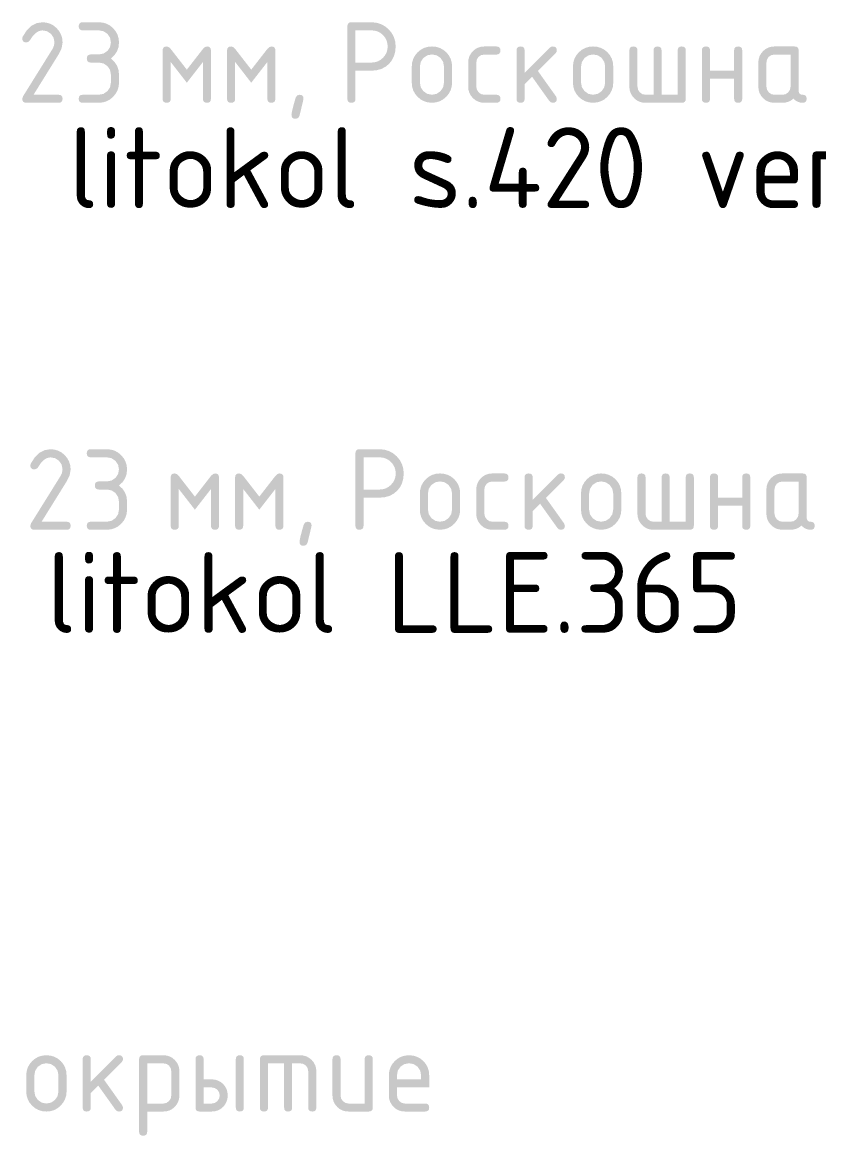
# Model space of a CAD drawing. Header units: millimetres. Extents: x 0 to 1189, y 0 to 841.
# Drawn here: x 1060.26 to 1090.2, y 675.28 to 717.15 of the extents above; entities that cross this region are included whole.
import ezdxf

# ---------------------------------------------------------------- set-up
doc = ezdxf.new("R2010")
doc.units = ezdxf.units.MM

msp = doc.modelspace()

# ---------------------------------------------------------------- hatches: boundary and pattern name
h = msp.add_hatch(color=7)
h.dxf.hatch_style = 2
h.paths.add_polyline_path([(1061.01327, 717.154858), (1061.163847, 717.141344), (1061.303829, 717.100494), (1061.431927, 717.031842), (1061.546846, 716.934923), (1061.644222, 716.818074), (1061.714416, 716.689701), (1061.756911, 716.549442), (1061.771191, 716.396937), (1061.73612, 716.180585), (1061.631182, 715.960925), (1060.678682, 714.428547), (1061.618504, 714.428547), (1061.685382, 714.419038), (1061.733088, 714.390513), (1061.761674, 714.342971), (1061.771191, 714.276411), (1061.761674, 714.210223), (1061.733088, 714.164032), (1061.685382, 714.136963), (1061.618504, 714.128135), (1060.408036, 714.128135), (1060.341158, 714.136963), (1060.293452, 714.164032), (1060.264866, 714.210223), (1060.255349, 714.276411), (1060.280705, 714.365157), (1061.390301, 716.147236), (1061.447352, 716.270639), (1061.466369, 716.396937), (1061.434054, 716.572361), (1061.33518, 716.718846), (1061.188281, 716.817721), (1061.01327, 716.850036), (1060.88618, 716.826256), (1060.765085, 716.754882), (1060.649571, 716.635863), (1060.539225, 716.469146), (1060.484586, 716.415678), (1060.408036, 716.396937), (1060.341158, 716.406531), (1060.293452, 716.435246), (1060.264866, 716.482978), (1060.255349, 716.549623), (1060.268027, 716.608603), (1060.421446, 716.847667), (1060.596207, 717.018363), (1060.793189, 717.120743)])
h = msp.add_hatch(color=7)
h.dxf.hatch_style = 2
h.paths.add_polyline_path([(1063.13509, 715.639567), (1062.830268, 715.639567), (1062.76594, 715.649075), (1062.719543, 715.677601), (1062.69144, 715.725143), (1062.681991, 715.791702), (1062.69144, 715.85858), (1062.719543, 715.906286), (1062.76594, 715.934872), (1062.830268, 715.944389), (1063.13509, 715.944389), (1063.310101, 715.978151), (1063.457, 716.075578), (1063.555874, 716.221995), (1063.588189, 716.396937), (1063.555874, 716.572361), (1063.457, 716.718846), (1063.310101, 716.817721), (1063.13509, 716.850036), (1062.529856, 716.850036), (1062.462978, 716.859553), (1062.415272, 716.888138), (1062.386687, 716.935844), (1062.377169, 717.002722), (1062.386687, 717.069281), (1062.415272, 717.116824), (1062.462978, 717.145349), (1062.529856, 717.154858), (1063.13509, 717.154858), (1063.285667, 717.141344), (1063.42565, 717.100494), (1063.553747, 717.031842), (1063.668667, 716.934923), (1063.766042, 716.817531), (1063.836236, 716.688254), (1063.878732, 716.547815), (1063.893011, 716.396937), (1063.873908, 716.218498), (1063.816668, 716.057939), (1063.721394, 715.915571), (1063.588189, 715.791702), (1063.721394, 715.668066), (1063.816668, 715.525672), (1063.873908, 715.364984), (1063.893011, 715.186468), (1063.893011, 714.881646), (1063.878732, 714.731689), (1063.836236, 714.59274), (1063.766042, 714.46485), (1063.668667, 714.348069), (1063.551887, 714.251383), (1063.423996, 714.182705), (1063.285047, 714.141725), (1063.13509, 714.128135), (1062.529856, 714.128135), (1062.462978, 714.136963), (1062.415272, 714.164032), (1062.386687, 714.210223), (1062.377169, 714.276411), (1062.386687, 714.342971), (1062.415272, 714.390513), (1062.462978, 714.419038), (1062.529856, 714.428547), (1063.13509, 714.428547), (1063.310101, 714.463067), (1063.457, 714.564146), (1063.555874, 714.709184), (1063.588189, 714.886056), (1063.588189, 715.186468), (1063.555874, 715.361479), (1063.457, 715.508378), (1063.310101, 715.607252)])
h = msp.add_hatch(color=7)
h.paths.add_polyline_path([(1072.631993, 717.154858), (1073.389362, 717.154858), (1073.570497, 717.138209), (1073.738351, 717.08823), (1073.892665, 717.004867), (1074.033182, 716.888069), (1074.14743, 716.750042), (1074.229483, 716.596614), (1074.278981, 716.428098), (1074.29556, 716.244801), (1074.279722, 716.053555), (1074.232515, 715.880241), (1074.154406, 715.725221), (1074.04586, 715.588855), (1073.909408, 715.477527), (1073.754198, 715.398135), (1073.580694, 715.350575), (1073.389362, 715.334745), (1072.784128, 715.334745), (1072.784128, 714.276411), (1072.77462, 714.210223), (1072.746094, 714.164032), (1072.698552, 714.136963), (1072.631993, 714.128135), (1072.565115, 714.136963), (1072.517409, 714.164032), (1072.488823, 714.210223), (1072.479306, 714.276411), (1072.479306, 717.002722), (1072.488823, 717.069281), (1072.517409, 717.116824), (1072.565115, 717.145349)])
h.paths.add_polyline_path([(1072.784128, 716.850036), (1072.784128, 715.639567), (1073.389362, 715.639567), (1073.511775, 715.650634), (1073.624111, 715.683871), (1073.726009, 715.739328), (1073.817106, 715.817058), (1073.894922, 715.908465), (1073.950569, 716.010466), (1073.983995, 716.122698), (1073.995148, 716.244801), (1073.983995, 716.366964), (1073.950569, 716.479619), (1073.894922, 716.582765), (1073.817106, 716.676403), (1073.726009, 716.751902), (1073.624111, 716.806214), (1073.511775, 716.839029), (1073.389362, 716.850036)])
h = msp.add_hatch(color=7)
h.dxf.hatch_style = 2
h.paths.add_polyline_path([(1066.443012, 714.881646), (1065.837778, 715.660513), (1065.837778, 714.276411), (1065.828269, 714.210223), (1065.799744, 714.164032), (1065.752201, 714.136963), (1065.685642, 714.128135), (1065.618764, 714.136963), (1065.571058, 714.164032), (1065.542473, 714.210223), (1065.532955, 714.276411), (1065.532955, 716.096524), (1065.542473, 716.160853), (1065.571058, 716.20725), (1065.618764, 716.235353), (1065.685642, 716.244801), (1065.76171, 716.221995), (1065.837778, 716.151646), (1066.443012, 715.372779), (1067.048798, 716.151646), (1067.124865, 716.221995), (1067.200933, 716.244801), (1067.265261, 716.235353), (1067.311658, 716.20725), (1067.339762, 716.160853), (1067.34921, 716.096524), (1067.34921, 714.276411), (1067.339762, 714.210223), (1067.311658, 714.164032), (1067.265261, 714.136963), (1067.200933, 714.128135), (1067.134374, 714.136963), (1067.086831, 714.164032), (1067.058306, 714.210223), (1067.048798, 714.276411), (1067.048798, 715.660513)])
h = msp.add_hatch(color=7)
h.dxf.hatch_style = 2
h.paths.add_polyline_path([(1068.86554, 714.881646), (1068.260306, 715.660513), (1068.260306, 714.276411), (1068.250797, 714.210223), (1068.222272, 714.164032), (1068.174729, 714.136963), (1068.10817, 714.128135), (1068.041292, 714.136963), (1067.993586, 714.164032), (1067.965001, 714.210223), (1067.955483, 714.276411), (1067.955483, 716.096524), (1067.965001, 716.160853), (1067.993586, 716.20725), (1068.041292, 716.235353), (1068.10817, 716.244801), (1068.184238, 716.221995), (1068.260306, 716.151646), (1068.86554, 715.372779), (1069.471325, 716.151646), (1069.547393, 716.221995), (1069.623461, 716.244801), (1069.687789, 716.235353), (1069.734186, 716.20725), (1069.76229, 716.160853), (1069.771738, 716.096524), (1069.771738, 714.276411), (1069.76229, 714.210223), (1069.734186, 714.164032), (1069.687789, 714.136963), (1069.623461, 714.128135), (1069.556902, 714.136963), (1069.509359, 714.164032), (1069.480834, 714.210223), (1069.471325, 714.276411), (1069.471325, 715.660513)])
h = msp.add_hatch(color=7)
h.paths.add_polyline_path([(1074.901834, 714.881646), (1074.901834, 715.48688), (1074.915434, 715.639386), (1074.956473, 715.779644), (1075.025315, 715.908017), (1075.12232, 716.024866), (1075.23885, 716.121553), (1075.36706, 716.190231), (1075.507258, 716.23121), (1075.659755, 716.244801), (1075.812252, 716.231271), (1075.95245, 716.190713), (1076.08066, 716.123181), (1076.19719, 716.028725), (1076.294195, 715.912126), (1076.363037, 715.783434), (1076.404077, 715.641927), (1076.417676, 715.48688), (1076.417676, 714.881646), (1076.403396, 714.731689), (1076.360901, 714.59274), (1076.290707, 714.46485), (1076.193331, 714.348069), (1076.078412, 714.251383), (1075.950314, 714.182705), (1075.810332, 714.141725), (1075.659755, 714.128135), (1075.507258, 714.141725), (1075.36706, 714.182705), (1075.23885, 714.251383), (1075.12232, 714.348069), (1075.025315, 714.46485), (1074.956473, 714.59274), (1074.915434, 714.731689)])
h.paths.add_polyline_path([(1076.112854, 714.886056), (1076.112854, 715.49129), (1076.080539, 715.664854), (1075.981665, 715.8132), (1075.834766, 715.912074), (1075.659755, 715.944389), (1075.484744, 715.912074), (1075.337845, 715.8132), (1075.238971, 715.664854), (1075.206656, 715.49129), (1075.206656, 714.886056), (1075.238971, 714.709184), (1075.337845, 714.564146), (1075.484744, 714.463067), (1075.659755, 714.428547), (1075.834766, 714.463067), (1075.981665, 714.564146), (1076.080539, 714.710631)])
h = msp.add_hatch(color=7)
h.dxf.hatch_style = 2
h.paths.add_polyline_path([(1077.328476, 715.639567), (1077.328476, 714.733369), (1077.350801, 714.617752), (1077.417773, 714.517844), (1077.515545, 714.450871), (1077.62944, 714.428547), (1078.081988, 714.428547), (1078.148866, 714.419038), (1078.196572, 714.390513), (1078.225157, 714.342971), (1078.234674, 714.276411), (1078.225157, 714.210223), (1078.196572, 714.164032), (1078.148866, 714.136963), (1078.081988, 714.128135), (1077.62944, 714.128135), (1077.507027, 714.138599), (1077.394691, 714.170509), (1077.292794, 714.22464), (1077.201697, 714.301767), (1077.123881, 714.394785), (1077.068234, 714.496898), (1077.034808, 714.609346), (1077.023654, 714.733369), (1077.023654, 715.639567), (1077.034808, 715.76173), (1077.068234, 715.874385), (1077.123881, 715.977531), (1077.201697, 716.071168), (1077.292794, 716.146435), (1077.394691, 716.200773), (1077.507027, 716.233717), (1077.62944, 716.244801), (1078.081988, 716.244801), (1078.148866, 716.235293), (1078.196572, 716.206767), (1078.225157, 716.159225), (1078.234674, 716.092666), (1078.225157, 716.025788), (1078.196572, 715.978082), (1078.148866, 715.949496), (1078.081988, 715.939979), (1077.62944, 715.939979), (1077.511687, 715.918206), (1077.413364, 715.855092), (1077.350249, 715.756838)])
h = msp.add_hatch(color=7)
h.dxf.hatch_style = 2
h.paths.add_polyline_path([(1079.145354, 715.249858), (1080.097854, 716.202358), (1080.144363, 716.234742), (1080.203687, 716.244801), (1080.270565, 716.235353), (1080.318271, 716.20725), (1080.346857, 716.160853), (1080.356374, 716.096524), (1080.344109, 716.038853), (1080.309521, 715.990691), (1079.644755, 715.322067), (1080.326608, 714.365157), (1080.356374, 714.276411), (1080.346857, 714.210223), (1080.318271, 714.164032), (1080.270565, 714.136963), (1080.203687, 714.128135), (1080.130789, 714.143913), (1080.076908, 714.191524), (1079.42482, 715.10599), (1079.145354, 714.822666), (1079.145354, 714.276411), (1079.135845, 714.210223), (1079.10732, 714.164032), (1079.059778, 714.136963), (1078.993219, 714.128135), (1078.926341, 714.136963), (1078.878635, 714.164032), (1078.850049, 714.210223), (1078.840532, 714.276411), (1078.840532, 716.096524), (1078.850049, 716.160853), (1078.878635, 716.20725), (1078.926341, 716.235353), (1078.993219, 716.244801), (1079.059778, 716.235353), (1079.10732, 716.20725), (1079.135845, 716.160853), (1079.145354, 716.096524)])
h = msp.add_hatch(color=7)
h.paths.add_polyline_path([(1080.962352, 714.881646), (1080.962352, 715.48688), (1080.975952, 715.639386), (1081.016991, 715.779644), (1081.085833, 715.908017), (1081.182838, 716.024866), (1081.299369, 716.121553), (1081.427578, 716.190231), (1081.567776, 716.23121), (1081.720273, 716.244801), (1081.87277, 716.231271), (1082.012969, 716.190713), (1082.141178, 716.123181), (1082.257708, 716.028725), (1082.354713, 715.912126), (1082.423555, 715.783434), (1082.464595, 715.641927), (1082.478194, 715.48688), (1082.478194, 714.881646), (1082.463914, 714.731689), (1082.421419, 714.59274), (1082.351225, 714.46485), (1082.25385, 714.348069), (1082.13893, 714.251383), (1082.010833, 714.182705), (1081.87085, 714.141725), (1081.720273, 714.128135), (1081.567776, 714.141725), (1081.427578, 714.182705), (1081.299369, 714.251383), (1081.182838, 714.348069), (1081.085833, 714.46485), (1081.016991, 714.59274), (1080.975952, 714.731689)])
h.paths.add_polyline_path([(1082.173372, 714.886056), (1082.173372, 715.49129), (1082.141057, 715.664854), (1082.042183, 715.8132), (1081.895284, 715.912074), (1081.720273, 715.944389), (1081.545262, 715.912074), (1081.398364, 715.8132), (1081.299489, 715.664854), (1081.267174, 715.49129), (1081.267174, 714.886056), (1081.299489, 714.709184), (1081.398364, 714.564146), (1081.545262, 714.463067), (1081.720273, 714.428547), (1081.895284, 714.463067), (1082.042183, 714.564146), (1082.141057, 714.710631)])
h = msp.add_hatch(color=7)
h.dxf.hatch_style = 2
h.paths.add_polyline_path([(1085.052562, 714.128135), (1083.676729, 714.128135), (1083.560337, 714.138599), (1083.452109, 714.170509), (1083.352563, 714.22464), (1083.262215, 714.301767), (1083.184399, 714.394587), (1083.128752, 714.495313), (1083.095326, 714.603997), (1083.084173, 714.720691), (1083.084173, 716.096524), (1083.09369, 716.160853), (1083.122275, 716.20725), (1083.169981, 716.235353), (1083.236859, 716.244801), (1083.303419, 716.235353), (1083.350961, 716.20725), (1083.379486, 716.160853), (1083.388995, 716.096524), (1083.388995, 714.733369), (1083.411319, 714.617752), (1083.478292, 714.517844), (1083.576063, 714.450871), (1083.689958, 714.428547), (1083.994229, 714.428547), (1083.994229, 716.096524), (1084.003755, 716.160853), (1084.031987, 716.20725), (1084.07841, 716.235353), (1084.142506, 716.244801), (1084.209384, 716.235353), (1084.25709, 716.20725), (1084.285676, 716.160853), (1084.295193, 716.096524), (1084.295193, 714.428547), (1084.900427, 714.428547), (1084.900427, 716.096524), (1084.909935, 716.160853), (1084.938461, 716.20725), (1084.986003, 716.235353), (1085.052562, 716.244801), (1085.11944, 716.235353), (1085.167146, 716.20725), (1085.195732, 716.160853), (1085.205249, 716.096524), (1085.205249, 714.276411), (1085.195732, 714.210223), (1085.167146, 714.164032), (1085.11944, 714.136963)])
h = msp.add_hatch(color=7)
h.dxf.hatch_style = 2
h.paths.add_polyline_path([(1086.116466, 715.034332), (1086.116466, 714.276411), (1086.106957, 714.210223), (1086.078432, 714.164032), (1086.030889, 714.136963), (1085.96433, 714.128135), (1085.897452, 714.136963), (1085.849746, 714.164032), (1085.821161, 714.210223), (1085.811644, 714.276411), (1085.811644, 716.096524), (1085.821161, 716.160853), (1085.849746, 716.20725), (1085.897452, 716.235353), (1085.96433, 716.244801), (1086.030889, 716.235353), (1086.078432, 716.20725), (1086.106957, 716.160853), (1086.116466, 716.096524), (1086.116466, 715.338603), (1087.022663, 715.338603), (1087.022663, 716.096524), (1087.032172, 716.160853), (1087.060697, 716.20725), (1087.10824, 716.235353), (1087.174799, 716.244801), (1087.241677, 716.235353), (1087.289383, 716.20725), (1087.317968, 716.160853), (1087.327486, 716.096524), (1087.327486, 714.276411), (1087.317968, 714.210223), (1087.289383, 714.164032), (1087.241677, 714.136963), (1087.174799, 714.128135), (1087.10824, 714.136963), (1087.060697, 714.164032), (1087.032172, 714.210223), (1087.022663, 714.276411), (1087.022663, 715.034332)])
h = msp.add_hatch(color=7)
h.paths.add_polyline_path([(1089.144484, 715.939979), (1088.53925, 715.939979), (1088.421496, 715.918206), (1088.323173, 715.855092), (1088.260059, 715.756838), (1088.238286, 715.639567), (1088.238286, 714.733369), (1088.26061, 714.617752), (1088.327583, 714.517844), (1088.425355, 714.450871), (1088.53925, 714.428547), (1088.84352, 714.428547), (1088.959069, 714.450871), (1089.055187, 714.517844), (1089.12216, 714.616098), (1089.144484, 714.733369)])
h.paths.add_polyline_path([(1089.749718, 714.276411), (1089.74027, 714.210223), (1089.712167, 714.164032), (1089.66577, 714.136963), (1089.601441, 714.128135), (1089.499044, 714.137712), (1089.407345, 714.16672), (1089.325877, 714.215571), (1089.254176, 714.28468), (1089.164509, 714.215571), (1089.066418, 714.16672), (1088.959543, 714.137712), (1088.84352, 714.128135), (1088.53925, 714.128135), (1088.416837, 714.138599), (1088.304501, 714.170509), (1088.202603, 714.22464), (1088.111506, 714.301767), (1088.03369, 714.394785), (1087.978043, 714.496898), (1087.944617, 714.609346), (1087.933464, 714.733369), (1087.933464, 715.639567), (1087.944617, 715.76173), (1087.978043, 715.874385), (1088.03369, 715.977531), (1088.111506, 716.071168), (1088.202603, 716.146435), (1088.304501, 716.200773), (1088.416837, 716.233717), (1088.53925, 716.244801), (1089.296619, 716.244801), (1089.363497, 716.235353), (1089.411203, 716.20725), (1089.439789, 716.160853), (1089.449306, 716.096524), (1089.449306, 714.581234), (1089.458814, 714.514356), (1089.48734, 714.46665), (1089.534882, 714.438064), (1089.601441, 714.428547), (1089.66577, 714.419038), (1089.712167, 714.390513), (1089.74027, 714.342971)])
h = msp.add_hatch(color=7)
h.dxf.hatch_style = 2
h.paths.add_polyline_path([(1070.682833, 714.428547), (1070.747162, 714.419719), (1070.793559, 714.392649), (1070.821662, 714.346459), (1070.83111, 714.28027), (1070.821602, 714.232779), (1070.793077, 714.109531), (1070.745534, 713.910835), (1070.678975, 713.637002), (1070.626954, 713.551426), (1070.530698, 713.5229), (1070.46382, 713.531728), (1070.416114, 713.558798), (1070.387529, 713.604988), (1070.378011, 713.671177), (1070.387589, 713.751301), (1070.416597, 713.884704), (1070.465448, 714.07216), (1070.534557, 714.314445), (1070.588231, 714.400022)])
h = msp.add_hatch(color=7)
h.dxf.hatch_style = 2
h.paths.add_polyline_path([(1061.316108, 701.096026), (1061.466684, 701.082512), (1061.606667, 701.041662), (1061.734765, 700.97301), (1061.849684, 700.876091), (1061.94706, 700.759242), (1062.017254, 700.630869), (1062.059749, 700.490611), (1062.074029, 700.338105), (1062.038958, 700.121753), (1061.93402, 699.902094), (1060.98152, 698.369715), (1061.921342, 698.369715), (1061.98822, 698.360207), (1062.035926, 698.331681), (1062.064512, 698.284139), (1062.074029, 698.21758), (1062.064512, 698.151391), (1062.035926, 698.105201), (1061.98822, 698.078131), (1061.921342, 698.069303), (1060.710874, 698.069303), (1060.643996, 698.078131), (1060.59629, 698.105201), (1060.567704, 698.151391), (1060.558187, 698.21758), (1060.583543, 698.306325), (1061.693139, 700.088404), (1061.75019, 700.211808), (1061.769207, 700.338105), (1061.736892, 700.513529), (1061.638018, 700.660015), (1061.491119, 700.758889), (1061.316108, 700.791204), (1061.189018, 700.767424), (1061.067923, 700.69605), (1060.952409, 700.577031), (1060.842063, 700.410314), (1060.787424, 700.356846), (1060.710874, 700.338105), (1060.643996, 700.347699), (1060.59629, 700.376414), (1060.567704, 700.424146), (1060.558187, 700.490791), (1060.570865, 700.549771), (1060.724284, 700.788835), (1060.899045, 700.959531), (1061.096027, 701.061911)])
h = msp.add_hatch(color=7)
h.dxf.hatch_style = 2
h.paths.add_polyline_path([(1063.437874, 699.580735), (1063.133052, 699.580735), (1063.068723, 699.590243), (1063.022326, 699.618769), (1062.994223, 699.666311), (1062.984775, 699.73287), (1062.994223, 699.799748), (1063.022326, 699.847454), (1063.068723, 699.87604), (1063.133052, 699.885557), (1063.437874, 699.885557), (1063.612885, 699.919319), (1063.759784, 700.016746), (1063.858658, 700.163163), (1063.890973, 700.338105), (1063.858658, 700.513529), (1063.759784, 700.660015), (1063.612885, 700.758889), (1063.437874, 700.791204), (1062.832639, 700.791204), (1062.765762, 700.800721), (1062.718056, 700.829307), (1062.68947, 700.877012), (1062.679953, 700.94389), (1062.68947, 701.01045), (1062.718056, 701.057992), (1062.765762, 701.086517), (1062.832639, 701.096026), (1063.437874, 701.096026), (1063.58845, 701.082512), (1063.728433, 701.041662), (1063.85653, 700.97301), (1063.97145, 700.876091), (1064.068826, 700.758699), (1064.13902, 700.629422), (1064.181515, 700.488983), (1064.195795, 700.338105), (1064.176692, 700.159666), (1064.119452, 699.999107), (1064.024177, 699.856739), (1063.890973, 699.73287), (1064.024177, 699.609235), (1064.119452, 699.46684), (1064.176692, 699.306152), (1064.195795, 699.127636), (1064.195795, 698.822814), (1064.181515, 698.672858), (1064.13902, 698.533908), (1064.068826, 698.406018), (1063.97145, 698.289238), (1063.85467, 698.192551), (1063.72678, 698.123873), (1063.58783, 698.082894), (1063.437874, 698.069303), (1062.832639, 698.069303), (1062.765762, 698.078131), (1062.718056, 698.105201), (1062.68947, 698.151391), (1062.679953, 698.21758), (1062.68947, 698.284139), (1062.718056, 698.331681), (1062.765762, 698.360207), (1062.832639, 698.369715), (1063.437874, 698.369715), (1063.612885, 698.404235), (1063.759784, 698.505314), (1063.858658, 698.650353), (1063.890973, 698.827224), (1063.890973, 699.127636), (1063.858658, 699.302647), (1063.759784, 699.449546), (1063.612885, 699.54842)])
h = msp.add_hatch(color=7)
h.paths.add_polyline_path([(1072.934994, 701.096026), (1073.692364, 701.096026), (1073.873498, 701.079377), (1074.041352, 701.029398), (1074.195667, 700.946035), (1074.336183, 700.829238), (1074.450431, 700.69121), (1074.532485, 700.537783), (1074.581982, 700.369266), (1074.598562, 700.185969), (1074.582723, 699.994724), (1074.535517, 699.821409), (1074.457408, 699.666389), (1074.348861, 699.530023), (1074.21241, 699.418695), (1074.0572, 699.339303), (1073.883696, 699.291743), (1073.692364, 699.275913), (1073.08713, 699.275913), (1073.08713, 698.21758), (1073.077621, 698.151391), (1073.049096, 698.105201), (1073.001553, 698.078131), (1072.934994, 698.069303), (1072.868116, 698.078131), (1072.82041, 698.105201), (1072.791825, 698.151391), (1072.782308, 698.21758), (1072.782308, 700.94389), (1072.791825, 701.01045), (1072.82041, 701.057992), (1072.868116, 701.086517)])
h.paths.add_polyline_path([(1073.08713, 700.791204), (1073.08713, 699.580735), (1073.692364, 699.580735), (1073.814777, 699.591802), (1073.927113, 699.625039), (1074.02901, 699.680496), (1074.120107, 699.758226), (1074.197923, 699.849633), (1074.25357, 699.951634), (1074.286996, 700.063867), (1074.29815, 700.185969), (1074.286996, 700.308132), (1074.25357, 700.420787), (1074.197923, 700.523933), (1074.120107, 700.617571), (1074.02901, 700.69307), (1073.927113, 700.747382), (1073.814777, 700.780197), (1073.692364, 700.791204)])
h = msp.add_hatch(color=7)
h.dxf.hatch_style = 2
h.paths.add_polyline_path([(1066.746013, 698.822814), (1066.140779, 699.601681), (1066.140779, 698.21758), (1066.131271, 698.151391), (1066.102745, 698.105201), (1066.055203, 698.078131), (1065.988644, 698.069303), (1065.921766, 698.078131), (1065.87406, 698.105201), (1065.845474, 698.151391), (1065.835957, 698.21758), (1065.835957, 700.037692), (1065.845474, 700.102021), (1065.87406, 700.148418), (1065.921766, 700.176521), (1065.988644, 700.185969), (1066.064711, 700.163163), (1066.140779, 700.092814), (1066.746013, 699.313947), (1067.351799, 700.092814), (1067.427867, 700.163163), (1067.503934, 700.185969), (1067.568263, 700.176521), (1067.61466, 700.148418), (1067.642763, 700.102021), (1067.652211, 700.037692), (1067.652211, 698.21758), (1067.642763, 698.151391), (1067.61466, 698.105201), (1067.568263, 698.078131), (1067.503934, 698.069303), (1067.437375, 698.078131), (1067.389833, 698.105201), (1067.361307, 698.151391), (1067.351799, 698.21758), (1067.351799, 699.601681)])
h = msp.add_hatch(color=7)
h.dxf.hatch_style = 2
h.paths.add_polyline_path([(1069.168487, 698.822814), (1068.563252, 699.601681), (1068.563252, 698.21758), (1068.553744, 698.151391), (1068.525219, 698.105201), (1068.477676, 698.078131), (1068.411117, 698.069303), (1068.344239, 698.078131), (1068.296533, 698.105201), (1068.267948, 698.151391), (1068.25843, 698.21758), (1068.25843, 700.037692), (1068.267948, 700.102021), (1068.296533, 700.148418), (1068.344239, 700.176521), (1068.411117, 700.185969), (1068.487185, 700.163163), (1068.563252, 700.092814), (1069.168487, 699.313947), (1069.774272, 700.092814), (1069.85034, 700.163163), (1069.926408, 700.185969), (1069.990736, 700.176521), (1070.037133, 700.148418), (1070.065237, 700.102021), (1070.074685, 700.037692), (1070.074685, 698.21758), (1070.065237, 698.151391), (1070.037133, 698.105201), (1069.990736, 698.078131), (1069.926408, 698.069303), (1069.859849, 698.078131), (1069.812306, 698.105201), (1069.783781, 698.151391), (1069.774272, 698.21758), (1069.774272, 699.601681)])
h = msp.add_hatch(color=7)
h.paths.add_polyline_path([(1075.204781, 698.822814), (1075.204781, 699.428048), (1075.21838, 699.580554), (1075.25942, 699.720813), (1075.328262, 699.849185), (1075.425267, 699.966034), (1075.541797, 700.062721), (1075.670007, 700.131399), (1075.810205, 700.172378), (1075.962702, 700.185969), (1076.115199, 700.172439), (1076.255397, 700.131881), (1076.383607, 700.064349), (1076.500137, 699.969893), (1076.597142, 699.853294), (1076.665984, 699.724602), (1076.707023, 699.583095), (1076.720623, 699.428048), (1076.720623, 698.822814), (1076.706343, 698.672858), (1076.663848, 698.533908), (1076.593654, 698.406018), (1076.496278, 698.289238), (1076.381359, 698.192551), (1076.253261, 698.123873), (1076.113278, 698.082894), (1075.962702, 698.069303), (1075.810205, 698.082894), (1075.670007, 698.123873), (1075.541797, 698.192551), (1075.425267, 698.289238), (1075.328262, 698.406018), (1075.25942, 698.533908), (1075.21838, 698.672858)])
h.paths.add_polyline_path([(1076.415801, 698.827224), (1076.415801, 699.432458), (1076.383486, 699.606022), (1076.284612, 699.754368), (1076.137713, 699.853242), (1075.962702, 699.885557), (1075.787691, 699.853242), (1075.640792, 699.754368), (1075.541918, 699.606022), (1075.509603, 699.432458), (1075.509603, 698.827224), (1075.541918, 698.650353), (1075.640792, 698.505314), (1075.787691, 698.404235), (1075.962702, 698.369715), (1076.137713, 698.404235), (1076.284612, 698.505314), (1076.383486, 698.651799)])
h = msp.add_hatch(color=7)
h.dxf.hatch_style = 2
h.paths.add_polyline_path([(1077.631369, 699.580735), (1077.631369, 698.674537), (1077.653693, 698.55892), (1077.720666, 698.459012), (1077.818438, 698.392039), (1077.932332, 698.369715), (1078.38488, 698.369715), (1078.451758, 698.360207), (1078.499464, 698.331681), (1078.52805, 698.284139), (1078.537567, 698.21758), (1078.52805, 698.151391), (1078.499464, 698.105201), (1078.451758, 698.078131), (1078.38488, 698.069303), (1077.932332, 698.069303), (1077.80992, 698.079767), (1077.697584, 698.111677), (1077.595686, 698.165808), (1077.504589, 698.242936), (1077.426773, 698.335953), (1077.371126, 698.438066), (1077.3377, 698.550514), (1077.326547, 698.674537), (1077.326547, 699.580735), (1077.3377, 699.702898), (1077.371126, 699.815553), (1077.426773, 699.918699), (1077.504589, 700.012337), (1077.595686, 700.087603), (1077.697584, 700.141941), (1077.80992, 700.174885), (1077.932332, 700.185969), (1078.38488, 700.185969), (1078.451758, 700.176461), (1078.499464, 700.147936), (1078.52805, 700.100393), (1078.537567, 700.033834), (1078.52805, 699.966956), (1078.499464, 699.91925), (1078.451758, 699.890664), (1078.38488, 699.881147), (1077.932332, 699.881147), (1077.814579, 699.859374), (1077.716256, 699.79626), (1077.653142, 699.698006)])
h = msp.add_hatch(color=7)
h.dxf.hatch_style = 2
h.paths.add_polyline_path([(1079.448192, 699.191026), (1080.400692, 700.143526), (1080.447201, 700.17591), (1080.506525, 700.185969), (1080.573403, 700.176521), (1080.621109, 700.148418), (1080.649695, 700.102021), (1080.659212, 700.037692), (1080.646947, 699.980022), (1080.612359, 699.931859), (1079.947593, 699.263235), (1080.629446, 698.306325), (1080.659212, 698.21758), (1080.649695, 698.151391), (1080.621109, 698.105201), (1080.573403, 698.078131), (1080.506525, 698.069303), (1080.433627, 698.085081), (1080.379746, 698.132692), (1079.727658, 699.047159), (1079.448192, 698.763834), (1079.448192, 698.21758), (1079.438683, 698.151391), (1079.410158, 698.105201), (1079.362616, 698.078131), (1079.296056, 698.069303), (1079.229179, 698.078131), (1079.181473, 698.105201), (1079.152887, 698.151391), (1079.14337, 698.21758), (1079.14337, 700.037692), (1079.152887, 700.102021), (1079.181473, 700.148418), (1079.229179, 700.176521), (1079.296056, 700.185969), (1079.362616, 700.176521), (1079.410158, 700.148418), (1079.438683, 700.102021), (1079.448192, 700.037692)])
h = msp.add_hatch(color=7)
h.paths.add_polyline_path([(1081.265136, 698.822814), (1081.265136, 699.428048), (1081.278735, 699.580554), (1081.319775, 699.720813), (1081.388617, 699.849185), (1081.485622, 699.966034), (1081.602152, 700.062721), (1081.730361, 700.131399), (1081.87056, 700.172378), (1082.023057, 700.185969), (1082.175554, 700.172439), (1082.315752, 700.131881), (1082.443961, 700.064349), (1082.560492, 699.969893), (1082.657497, 699.853294), (1082.726338, 699.724602), (1082.767378, 699.583095), (1082.780978, 699.428048), (1082.780978, 698.822814), (1082.766698, 698.672858), (1082.724203, 698.533908), (1082.654009, 698.406018), (1082.556633, 698.289238), (1082.441713, 698.192551), (1082.313616, 698.123873), (1082.173633, 698.082894), (1082.023057, 698.069303), (1081.87056, 698.082894), (1081.730361, 698.123873), (1081.602152, 698.192551), (1081.485622, 698.289238), (1081.388617, 698.406018), (1081.319775, 698.533908), (1081.278735, 698.672858)])
h.paths.add_polyline_path([(1082.476156, 698.827224), (1082.476156, 699.432458), (1082.443841, 699.606022), (1082.344966, 699.754368), (1082.198068, 699.853242), (1082.023057, 699.885557), (1081.848046, 699.853242), (1081.701147, 699.754368), (1081.602273, 699.606022), (1081.569958, 699.432458), (1081.569958, 698.827224), (1081.602273, 698.650353), (1081.701147, 698.505314), (1081.848046, 698.404235), (1082.023057, 698.369715), (1082.198068, 698.404235), (1082.344966, 698.505314), (1082.443841, 698.651799)])
h = msp.add_hatch(color=7)
h.dxf.hatch_style = 2
h.paths.add_polyline_path([(1085.355291, 698.069303), (1083.979458, 698.069303), (1083.863065, 698.079767), (1083.754838, 698.111677), (1083.655292, 698.165808), (1083.564944, 698.242936), (1083.487128, 698.335755), (1083.431481, 698.436481), (1083.398055, 698.545165), (1083.386902, 698.661859), (1083.386902, 700.037692), (1083.396419, 700.102021), (1083.425004, 700.148418), (1083.47271, 700.176521), (1083.539588, 700.185969), (1083.606147, 700.176521), (1083.65369, 700.148418), (1083.682215, 700.102021), (1083.691724, 700.037692), (1083.691724, 698.674537), (1083.714048, 698.55892), (1083.78102, 698.459012), (1083.878792, 698.392039), (1083.992687, 698.369715), (1084.296958, 698.369715), (1084.296958, 700.037692), (1084.306484, 700.102021), (1084.334716, 700.148418), (1084.381139, 700.176521), (1084.445235, 700.185969), (1084.512113, 700.176521), (1084.559819, 700.148418), (1084.588404, 700.102021), (1084.597922, 700.037692), (1084.597922, 698.369715), (1085.203156, 698.369715), (1085.203156, 700.037692), (1085.212664, 700.102021), (1085.24119, 700.148418), (1085.288732, 700.176521), (1085.355291, 700.185969), (1085.422169, 700.176521), (1085.469875, 700.148418), (1085.498461, 700.102021), (1085.507978, 700.037692), (1085.507978, 698.21758), (1085.498461, 698.151391), (1085.469875, 698.105201), (1085.422169, 698.078131)])
h = msp.add_hatch(color=7)
h.dxf.hatch_style = 2
h.paths.add_polyline_path([(1086.41914, 698.975501), (1086.41914, 698.21758), (1086.409631, 698.151391), (1086.381106, 698.105201), (1086.333564, 698.078131), (1086.267005, 698.069303), (1086.200127, 698.078131), (1086.152421, 698.105201), (1086.123835, 698.151391), (1086.114318, 698.21758), (1086.114318, 700.037692), (1086.123835, 700.102021), (1086.152421, 700.148418), (1086.200127, 700.176521), (1086.267005, 700.185969), (1086.333564, 700.176521), (1086.381106, 700.148418), (1086.409631, 700.102021), (1086.41914, 700.037692), (1086.41914, 699.279771), (1087.325338, 699.279771), (1087.325338, 700.037692), (1087.334846, 700.102021), (1087.363372, 700.148418), (1087.410914, 700.176521), (1087.477473, 700.185969), (1087.544351, 700.176521), (1087.592057, 700.148418), (1087.620643, 700.102021), (1087.63016, 700.037692), (1087.63016, 698.21758), (1087.620643, 698.151391), (1087.592057, 698.105201), (1087.544351, 698.078131), (1087.477473, 698.069303), (1087.410914, 698.078131), (1087.363372, 698.105201), (1087.334846, 698.151391), (1087.325338, 698.21758), (1087.325338, 698.975501)])
h = msp.add_hatch(color=7)
h.paths.add_polyline_path([(1089.447104, 699.881147), (1088.841869, 699.881147), (1088.724116, 699.859374), (1088.625793, 699.79626), (1088.562679, 699.698006), (1088.540906, 699.580735), (1088.540906, 698.674537), (1088.56323, 698.55892), (1088.630203, 698.459012), (1088.727974, 698.392039), (1088.841869, 698.369715), (1089.14614, 698.369715), (1089.261689, 698.392039), (1089.357807, 698.459012), (1089.424779, 698.557266), (1089.447104, 698.674537)])
h.paths.add_polyline_path([(1090.052338, 698.21758), (1090.04289, 698.151391), (1090.014787, 698.105201), (1089.96839, 698.078131), (1089.904061, 698.069303), (1089.801664, 698.07888), (1089.709964, 698.107888), (1089.628497, 698.156739), (1089.556796, 698.225848), (1089.467128, 698.156739), (1089.369038, 698.107888), (1089.262162, 698.07888), (1089.14614, 698.069303), (1088.841869, 698.069303), (1088.719456, 698.079767), (1088.607121, 698.111677), (1088.505223, 698.165808), (1088.414126, 698.242936), (1088.33631, 698.335953), (1088.280663, 698.438066), (1088.247237, 698.550514), (1088.236084, 698.674537), (1088.236084, 699.580735), (1088.247237, 699.702898), (1088.280663, 699.815553), (1088.33631, 699.918699), (1088.414126, 700.012337), (1088.505223, 700.087603), (1088.607121, 700.141941), (1088.719456, 700.174885), (1088.841869, 700.185969), (1089.599239, 700.185969), (1089.666117, 700.176521), (1089.713823, 700.148418), (1089.742409, 700.102021), (1089.751926, 700.037692), (1089.751926, 698.522402), (1089.761434, 698.455524), (1089.78996, 698.407818), (1089.837502, 698.379232), (1089.904061, 698.369715), (1089.96839, 698.360207), (1090.014787, 698.331681), (1090.04289, 698.284139)])
h = msp.add_hatch(color=7)
h.dxf.hatch_style = 2
h.paths.add_polyline_path([(1070.985726, 698.369715), (1071.050054, 698.360887), (1071.096451, 698.333817), (1071.124555, 698.287627), (1071.134003, 698.221438), (1071.124494, 698.173947), (1071.095969, 698.050699), (1071.048427, 697.852003), (1070.981867, 697.57817), (1070.929846, 697.492594), (1070.833591, 697.464068), (1070.766713, 697.472896), (1070.719007, 697.499966), (1070.690421, 697.546156), (1070.680904, 697.612345), (1070.690481, 697.69247), (1070.719489, 697.825872), (1070.76834, 698.013329), (1070.837449, 698.255613), (1070.891124, 698.34119)])
h = msp.add_hatch(color=7)
h.paths.add_polyline_path([(1060.405093, 676.940314), (1060.405093, 677.545548), (1060.418693, 677.698054), (1060.459732, 677.838313), (1060.528574, 677.966685), (1060.625579, 678.083534), (1060.742109, 678.180221), (1060.870319, 678.248899), (1061.010517, 678.289878), (1061.163014, 678.303469), (1061.315511, 678.289939), (1061.455709, 678.249381), (1061.583919, 678.181849), (1061.700449, 678.087393), (1061.797454, 677.970794), (1061.866296, 677.842102), (1061.907336, 677.700595), (1061.920935, 677.545548), (1061.920935, 676.940314), (1061.906655, 676.790358), (1061.86416, 676.651408), (1061.793966, 676.523518), (1061.69659, 676.406738), (1061.581671, 676.310051), (1061.453573, 676.241373), (1061.313591, 676.200394), (1061.163014, 676.186803), (1061.010517, 676.200394), (1060.870319, 676.241373), (1060.742109, 676.310051), (1060.625579, 676.406738), (1060.528574, 676.523518), (1060.459732, 676.651408), (1060.418693, 676.790358)])
h.paths.add_polyline_path([(1061.616113, 676.944724), (1061.616113, 677.549958), (1061.583798, 677.723522), (1061.484924, 677.871868), (1061.338025, 677.970742), (1061.163014, 678.003057), (1060.988003, 677.970742), (1060.841104, 677.871868), (1060.74223, 677.723522), (1060.709915, 677.549958), (1060.709915, 676.944724), (1060.74223, 676.767853), (1060.841104, 676.622814), (1060.988003, 676.521735), (1061.163014, 676.487215), (1061.338025, 676.521735), (1061.484924, 676.622814), (1061.583798, 676.769299)])
h = msp.add_hatch(color=7)
h.dxf.hatch_style = 2
h.paths.add_polyline_path([(1062.83144, 677.308526), (1063.78394, 678.261026), (1063.830449, 678.29341), (1063.889773, 678.303469), (1063.956651, 678.294021), (1064.004357, 678.265918), (1064.032943, 678.219521), (1064.04246, 678.155192), (1064.030195, 678.097522), (1063.995607, 678.049359), (1063.330841, 677.380735), (1064.012694, 676.423825), (1064.04246, 676.33508), (1064.032943, 676.268891), (1064.004357, 676.222701), (1063.956651, 676.195631), (1063.889773, 676.186803), (1063.816875, 676.202581), (1063.762994, 676.250192), (1063.110906, 677.164659), (1062.83144, 676.881334), (1062.83144, 676.33508), (1062.821931, 676.268891), (1062.793406, 676.222701), (1062.745864, 676.195631), (1062.679304, 676.186803), (1062.612427, 676.195631), (1062.564721, 676.222701), (1062.536135, 676.268891), (1062.526618, 676.33508), (1062.526618, 678.155192), (1062.536135, 678.219521), (1062.564721, 678.265918), (1062.612427, 678.294021), (1062.679304, 678.303469), (1062.745864, 678.294021), (1062.793406, 678.265918), (1062.821931, 678.219521), (1062.83144, 678.155192)])
h = msp.add_hatch(color=7)
h.paths.add_polyline_path([(1064.648143, 678.155192), (1064.65766, 678.219521), (1064.686245, 678.265918), (1064.733951, 678.294021), (1064.800829, 678.303469), (1065.558199, 678.303469), (1065.680612, 678.292385), (1065.792948, 678.259441), (1065.894845, 678.205103), (1065.985942, 678.129837), (1066.063758, 678.036199), (1066.119405, 677.933053), (1066.152831, 677.820398), (1066.163985, 677.698235), (1066.163985, 676.792037), (1066.152831, 676.669874), (1066.119405, 676.557219), (1066.063758, 676.454073), (1065.985942, 676.360436), (1065.894845, 676.283308), (1065.792948, 676.229177), (1065.680612, 676.197267), (1065.558199, 676.186803), (1064.952965, 676.186803), (1064.952965, 675.425023), (1064.943456, 675.360695), (1064.914931, 675.314298), (1064.867389, 675.286194), (1064.800829, 675.276746), (1064.733951, 675.286194), (1064.686245, 675.314298), (1064.65766, 675.360695), (1064.648143, 675.425023)])
h.paths.add_polyline_path([(1064.952965, 677.998647), (1064.952965, 676.487215), (1065.558199, 676.487215), (1065.673748, 676.509539), (1065.769866, 676.576512), (1065.836838, 676.674766), (1065.859163, 676.792037), (1065.859163, 677.698235), (1065.83739, 677.815506), (1065.774275, 677.91376), (1065.675952, 677.978528), (1065.558199, 677.998647)])
h = msp.add_hatch(color=7)
h.paths.add_polyline_path([(1067.980687, 676.792037), (1067.969603, 676.669874), (1067.936659, 676.557219), (1067.882321, 676.454073), (1067.807055, 676.360436), (1067.713417, 676.283308), (1067.610271, 676.229177), (1067.497616, 676.197267), (1067.375453, 676.186803), (1066.922354, 676.186803), (1066.855476, 676.195631), (1066.80777, 676.222701), (1066.779185, 676.268891), (1066.769668, 676.33508), (1066.769668, 678.155192), (1066.779185, 678.219521), (1066.80777, 678.265918), (1066.855476, 678.294021), (1066.922354, 678.303469), (1066.988913, 678.294021), (1067.036456, 678.265918), (1067.064981, 678.219521), (1067.07449, 678.155192), (1067.07449, 677.397271), (1067.375453, 677.397271), (1067.497616, 677.386273), (1067.610271, 677.353519), (1067.713417, 677.29937), (1067.807055, 677.22419), (1067.882321, 677.130466), (1067.936659, 677.02713), (1067.969603, 676.914286)])
h.paths.add_polyline_path([(1067.679724, 676.792037), (1067.657675, 676.909584), (1067.590978, 677.008113), (1067.492724, 677.071228), (1067.375453, 677.093001), (1067.07449, 677.093001), (1067.07449, 676.487215), (1067.375453, 676.487215), (1067.492724, 676.509539), (1067.590978, 676.576512), (1067.657675, 676.674766)])
h.paths.add_polyline_path([(1068.28551, 678.155192), (1068.295018, 678.219521), (1068.323543, 678.265918), (1068.371086, 678.294021), (1068.437645, 678.303469), (1068.501973, 678.294021), (1068.54837, 678.265918), (1068.576474, 678.219521), (1068.585922, 678.155192), (1068.585922, 676.33508), (1068.576474, 676.268891), (1068.54837, 676.222701), (1068.501973, 676.195631), (1068.437645, 676.186803), (1068.371086, 676.195631), (1068.323543, 676.222701), (1068.295018, 676.268891), (1068.28551, 676.33508)])
h = msp.add_hatch(color=7)
h.dxf.hatch_style = 2
h.paths.add_polyline_path([(1069.344587, 678.303469), (1070.707742, 678.303469), (1070.829216, 678.292385), (1070.940355, 678.259441), (1071.041985, 678.205103), (1071.134934, 678.129837), (1071.21275, 678.036199), (1071.268397, 677.933053), (1071.301823, 677.820398), (1071.312976, 677.698235), (1071.312976, 676.33508), (1071.303459, 676.268891), (1071.274874, 676.222701), (1071.227168, 676.195631), (1071.16029, 676.186803), (1071.09373, 676.195631), (1071.046188, 676.222701), (1071.017663, 676.268891), (1071.008154, 676.33508), (1071.008154, 677.698235), (1070.986381, 677.815506), (1070.923267, 677.91376), (1070.825013, 677.978528), (1070.707742, 677.998647), (1070.40292, 677.998647), (1070.40292, 676.33508), (1070.393403, 676.268891), (1070.364817, 676.222701), (1070.317111, 676.195631), (1070.250233, 676.186803), (1070.186137, 676.195631), (1070.139715, 676.222701), (1070.111482, 676.268891), (1070.101956, 676.33508), (1070.101956, 677.998647), (1069.496722, 677.998647), (1069.496722, 676.33508), (1069.487214, 676.268891), (1069.458688, 676.222701), (1069.411146, 676.195631), (1069.344587, 676.186803), (1069.277709, 676.195631), (1069.230003, 676.222701), (1069.201417, 676.268891), (1069.1919, 676.33508), (1069.1919, 678.155192), (1069.201417, 678.219521), (1069.230003, 678.265918), (1069.277709, 678.294021)])
h = msp.add_hatch(color=7)
h.dxf.hatch_style = 2
h.paths.add_polyline_path([(1073.434917, 678.155192), (1073.434917, 676.33508), (1073.4254, 676.268891), (1073.396814, 676.222701), (1073.349109, 676.195631), (1073.282231, 676.186803), (1072.524861, 676.186803), (1072.402448, 676.197267), (1072.290112, 676.229177), (1072.188215, 676.283308), (1072.097118, 676.360436), (1072.019302, 676.453453), (1071.963655, 676.555566), (1071.930229, 676.668014), (1071.919075, 676.792037), (1071.919075, 678.155192), (1071.928592, 678.219521), (1071.957178, 678.265918), (1072.004884, 678.294021), (1072.071762, 678.303469), (1072.138321, 678.294021), (1072.185863, 678.265918), (1072.214389, 678.219521), (1072.223897, 678.155192), (1072.223897, 676.792037), (1072.246222, 676.67642), (1072.313194, 676.576512), (1072.410966, 676.509539), (1072.524861, 676.487215), (1073.130095, 676.487215), (1073.130095, 678.155192), (1073.139604, 678.219521), (1073.168129, 678.265918), (1073.215671, 678.294021), (1073.282231, 678.303469), (1073.349109, 678.294021), (1073.396814, 678.265918), (1073.4254, 678.219521)])
h = msp.add_hatch(color=7)
h.paths.add_polyline_path([(1074.798521, 678.003057), (1074.62351, 677.970742), (1074.476611, 677.871868), (1074.377737, 677.724969), (1074.345422, 677.549958), (1074.345422, 677.397271), (1075.25162, 677.397271), (1075.25162, 677.549958), (1075.219305, 677.724969), (1075.120431, 677.871868), (1074.973532, 677.970742)])
h.paths.add_polyline_path([(1074.345422, 677.093001), (1074.345422, 676.792037), (1074.367746, 676.67642), (1074.434719, 676.576512), (1074.532491, 676.509539), (1074.646386, 676.487215), (1075.403755, 676.487215), (1075.470633, 676.477707), (1075.518339, 676.449181), (1075.546925, 676.401639), (1075.556442, 676.33508), (1075.546925, 676.268891), (1075.518339, 676.222701), (1075.470633, 676.195631), (1075.403755, 676.186803), (1074.646386, 676.186803), (1074.523973, 676.197267), (1074.411637, 676.229177), (1074.30974, 676.283308), (1074.218643, 676.360436), (1074.140827, 676.453453), (1074.08518, 676.555566), (1074.051754, 676.668014), (1074.0406, 676.792037), (1074.0406, 677.545548), (1074.0542, 677.698054), (1074.095239, 677.838313), (1074.164081, 677.966685), (1074.261086, 678.083534), (1074.377617, 678.180221), (1074.505826, 678.248899), (1074.646024, 678.289878), (1074.798521, 678.303469), (1074.951018, 678.289939), (1075.091216, 678.249381), (1075.219426, 678.181849), (1075.335956, 678.087393), (1075.432961, 677.970863), (1075.501803, 677.842653), (1075.542843, 677.702455), (1075.556442, 677.549958), (1075.556442, 677.093001)])

# ---------------------------------------------------------------- texts
at = {"color": 7, "char_height": 3.040288, "attachment_point": 1}
for s, insert in [('{\\fGOSTCommon|b0|i0|c0|p0;litokol s.420 verde prato}', (1061.993599, 713.205296)), ('{\\fGOSTCommon|b0|i0|c0;litokol LLE.365 }', (1061.164788, 697.22727))]:
    msp.add_mtext(s, dxfattribs=dict(at, insert=insert))

doc.saveas('drawing.dxf')
